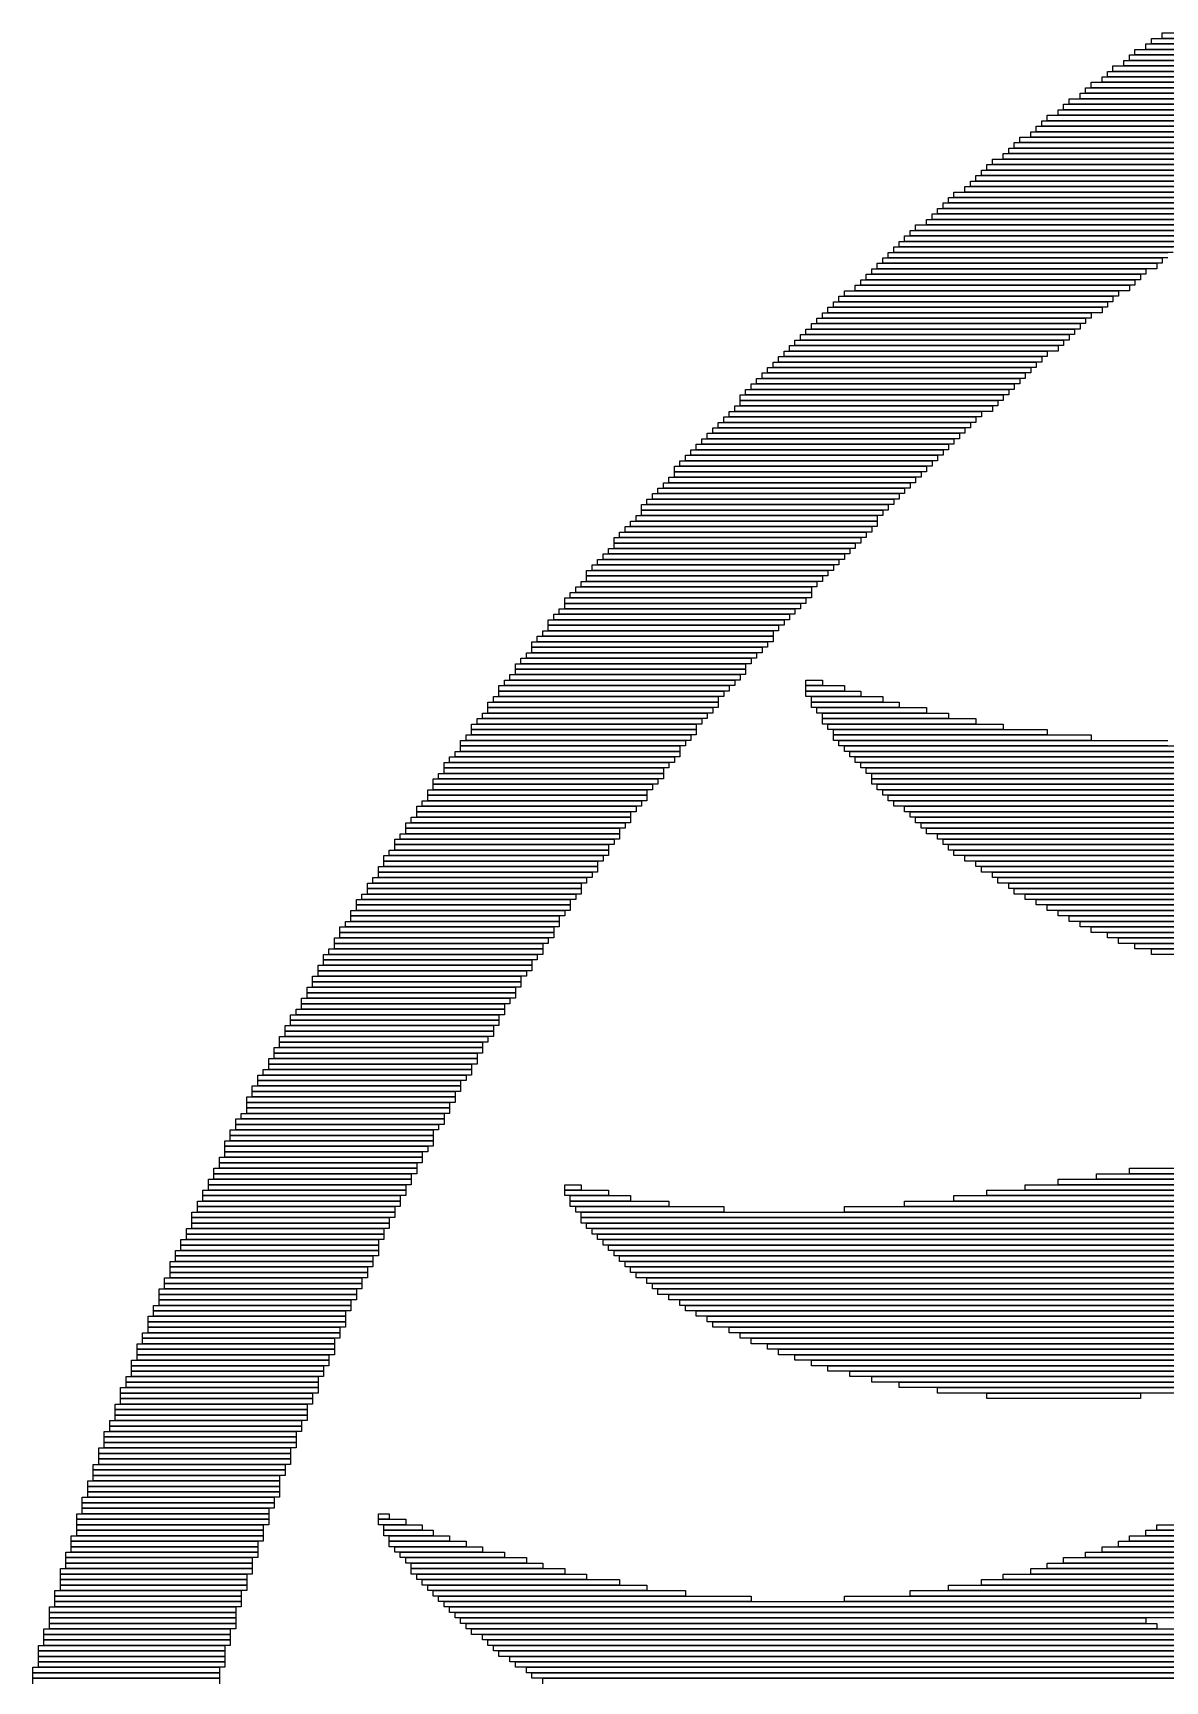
# Model space of a CAD drawing. Extents: x 24 to 1007, y 0 to 1020.
# Drawn here: x 39 to 245.5, y 632.5 to 933 of the extents above; entities that cross this region are included whole.
import ezdxf

# ---------------------------------------------------------------- set-up
doc = ezdxf.new("R2010")
doc.units = 0

msp = doc.modelspace()

# ---------------------------------------------------------------- linework, layer by layer
for p, q in [((243, 932), (304, 932)), ((243, 931), (243, 932)), ((245, 933), (306, 933)), ((245, 932), (245, 933)), ((306, 932), (245, 932)), ((239, 929), (299, 929)), ((239, 928), (239, 929)), ((240, 930), (300, 930)), ((240, 929), (240, 930)), ((300, 929), (240, 929)), ((242, 931), (302, 931)), ((242, 930), (242, 931)), ((302, 930), (242, 930)), ((304, 931), (243, 931)), ((235, 926), (294, 926)), ((235, 925), (235, 926)), ((236, 927), (295, 927)), ((236, 926), (236, 927)), ((295, 926), (236, 926)), ((238, 928), (297, 928)), ((238, 927), (238, 928)), ((297, 927), (238, 927)), ((299, 928), (239, 928)), ((231, 923), (289, 923)), ((231, 922), (231, 923)), ((232, 924), (290, 924)), ((232, 923), (232, 924)), ((290, 923), (232, 923)), ((234, 925), (292, 925)), ((234, 924), (234, 925)), ((292, 924), (234, 924)), ((294, 925), (235, 925)), ((227, 920), (284, 920)), ((227, 919), (227, 920)), ((228, 921), (286, 921)), ((228, 920), (228, 921)), ((286, 920), (228, 920)), ((230, 922), (287, 922)), ((230, 921), (230, 922)), ((287, 921), (230, 921)), ((289, 922), (231, 922)), ((223, 917), (279, 917)), ((223, 916), (223, 917)), ((224, 918), (281, 918)), ((224, 917), (224, 918)), ((281, 917), (224, 917)), ((226, 919), (282, 919)), ((226, 918), (226, 919)), ((282, 918), (226, 918)), ((284, 919), (227, 919)), ((219, 914), (275, 914)), ((219, 913), (219, 914)), ((221, 915), (276, 915)), ((221, 914), (221, 915)), ((276, 914), (221, 914)), ((222, 916), (278, 916)), ((222, 915), (222, 916)), ((278, 915), (222, 915)), ((279, 916), (223, 916)), ((216, 911), (270, 911)), ((216, 910), (216, 911)), ((217, 912), (272, 912)), ((217, 911), (217, 912)), ((272, 911), (217, 911)), ((218, 913), (273, 913)), ((218, 912), (218, 913)), ((273, 912), (218, 912)), ((275, 913), (219, 913)), ((212, 908), (266, 908)), ((212, 907), (212, 908)), ((213, 909), (268, 909)), ((213, 908), (213, 909)), ((268, 908), (213, 908)), ((214, 910), (269, 910)), ((214, 909), (214, 910)), ((269, 909), (214, 909)), ((270, 910), (216, 910)), ((209, 905), (262, 905)), ((209, 904), (209, 905)), ((210, 906), (263, 906)), ((210, 905), (210, 906)), ((263, 905), (210, 905)), ((211, 907), (265, 907)), ((211, 906), (211, 907)), ((265, 906), (211, 906)), ((266, 907), (212, 907)), ((205, 902), (258, 902)), ((205, 901), (205, 902)), ((206, 903), (259, 903)), ((206, 902), (206, 903)), ((259, 902), (206, 902)), ((207, 904), (260, 904)), ((207, 903), (207, 904)), ((260, 903), (207, 903)), ((262, 904), (209, 904)), ((202, 899), (254, 899)), ((202, 898), (202, 899)), ((203, 900), (255, 900)), ((203, 899), (203, 900)), ((255, 899), (203, 899)), ((204, 901), (256, 901)), ((204, 900), (204, 901)), ((256, 900), (204, 900)), ((258, 901), (205, 901)), ((198, 896), (250, 896)), ((198, 895), (198, 896)), ((199, 897), (251, 897)), ((199, 896), (199, 897)), ((251, 896), (199, 896)), ((200, 898), (253, 898)), ((200, 897), (200, 898)), ((253, 897), (200, 897)), ((254, 898), (202, 898)), ((195, 893), (246, 893)), ((195, 892), (195, 893)), ((196, 894), (247, 894)), ((196, 893), (196, 894)), ((247, 893), (196, 893)), ((197, 895), (249, 895)), ((197, 894), (197, 895)), ((249, 894), (197, 894)), ((250, 895), (198, 895)), ((192, 890), (242, 890)), ((192, 889), (192, 890)), ((193, 891), (244, 891)), ((193, 890), (193, 891)), ((244, 890), (193, 890)), ((194, 892), (245, 892)), ((194, 891), (194, 892)), ((245, 891), (194, 891)), ((246, 892), (195, 892)), ((242, 890), (242, 889)), ((244, 891), (244, 890)), ((245, 892), (245, 891)), ((189, 887), (239, 887)), ((189, 886), (189, 887)), ((190, 888), (240, 888)), ((190, 887), (190, 888)), ((240, 887), (190, 887)), ((191, 889), (241, 889)), ((191, 888), (191, 889)), ((241, 888), (191, 888)), ((242, 889), (192, 889)), ((239, 887), (239, 886)), ((240, 888), (240, 887)), ((241, 889), (241, 888)), ((185, 884), (235, 884)), ((185, 883), (185, 884)), ((186, 885), (236, 885)), ((186, 884), (186, 885)), ((236, 884), (186, 884)), ((187, 886), (237, 886)), ((187, 885), (187, 886)), ((237, 885), (187, 885)), ((239, 886), (189, 886)), ((235, 884), (235, 883)), ((236, 885), (236, 884)), ((237, 886), (237, 885)), ((182, 881), (231, 881)), ((182, 880), (182, 881)), ((183, 882), (232, 882)), ((183, 881), (183, 882)), ((232, 881), (183, 881)), ((184, 883), (234, 883)), ((184, 882), (184, 883)), ((234, 882), (184, 882)), ((235, 883), (185, 883)), ((231, 881), (231, 880)), ((232, 882), (232, 881)), ((234, 883), (234, 882)), ((179, 878), (228, 878)), ((179, 877), (179, 878)), ((180, 879), (229, 879)), ((180, 878), (180, 879)), ((229, 878), (180, 878)), ((181, 880), (230, 880)), ((181, 879), (181, 880)), ((230, 879), (181, 879)), ((231, 880), (182, 880)), ((228, 878), (228, 877)), ((229, 879), (229, 878)), ((230, 880), (230, 879)), ((176, 875), (224, 875)), ((176, 874), (176, 875)), ((177, 876), (226, 876)), ((177, 875), (177, 876)), ((226, 875), (177, 875)), ((178, 877), (227, 877)), ((178, 876), (178, 877)), ((227, 876), (178, 876)), ((228, 877), (179, 877)), ((224, 875), (224, 874)), ((226, 876), (226, 875)), ((227, 877), (227, 876)), ((173, 872), (221, 872)), ((173, 871), (173, 872)), ((174, 873), (222, 873)), ((174, 872), (174, 873)), ((222, 872), (174, 872)), ((175, 874), (223, 874)), ((175, 873), (175, 874)), ((223, 873), (175, 873)), ((224, 874), (176, 874)), ((221, 872), (221, 871)), ((222, 873), (222, 872)), ((223, 874), (223, 873)), ((170, 869), (218, 869)), ((170, 868), (170, 869)), ((171, 870), (219, 870)), ((171, 869), (171, 870)), ((219, 869), (171, 869)), ((172, 871), (220, 871)), ((172, 870), (172, 871)), ((220, 870), (172, 870)), ((221, 871), (173, 871)), ((218, 869), (218, 868)), ((219, 870), (219, 869)), ((220, 871), (220, 870)), ((168, 867), (216, 867)), ((168, 866), (168, 867)), ((216, 866), (168, 866)), ((168, 866), (215, 866)), ((168, 865), (168, 866)), ((169, 868), (217, 868)), ((169, 867), (169, 868)), ((217, 867), (169, 867)), ((218, 868), (170, 868)), ((215, 866), (215, 865)), ((216, 867), (216, 866)), ((217, 868), (217, 867)), ((165, 863), (211, 863)), ((165, 862), (165, 863)), ((166, 864), (212, 864)), ((166, 863), (166, 864)), ((212, 863), (166, 863)), ((167, 865), (214, 865)), ((167, 864), (167, 865)), ((214, 864), (167, 864)), ((215, 865), (168, 865)), ((211, 863), (211, 862)), ((212, 864), (212, 863)), ((214, 865), (214, 864)), ((162, 860), (208, 860)), ((162, 859), (162, 860)), ((163, 861), (209, 861)), ((163, 860), (163, 861)), ((209, 860), (163, 860)), ((164, 862), (210, 862)), ((164, 861), (164, 862)), ((210, 861), (164, 861)), ((211, 862), (165, 862)), ((208, 860), (208, 859)), ((209, 861), (209, 860)), ((210, 862), (210, 861)), ((159, 857), (205, 857)), ((159, 856), (159, 857)), ((160, 858), (206, 858)), ((160, 857), (160, 858)), ((206, 857), (160, 857)), ((161, 859), (207, 859)), ((161, 858), (161, 859)), ((207, 858), (161, 858)), ((208, 859), (162, 859)), ((205, 857), (205, 856)), ((206, 858), (206, 857)), ((207, 859), (207, 858)), ((156, 854), (202, 854)), ((156, 853), (156, 854)), ((157, 855), (203, 855)), ((157, 854), (157, 855)), ((203, 854), (157, 854)), ((158, 856), (204, 856)), ((158, 855), (158, 856)), ((204, 855), (158, 855)), ((205, 856), (159, 856)), ((202, 854), (202, 853)), ((203, 855), (203, 854)), ((204, 856), (204, 855)), ((154, 851), (199, 851)), ((154, 850), (154, 851)), ((155, 852), (200, 852)), ((155, 851), (155, 852)), ((200, 851), (155, 851)), ((202, 853), (156, 853)), ((156, 853), (201, 853)), ((156, 852), (156, 853)), ((201, 852), (156, 852)), ((199, 851), (199, 850)), ((200, 852), (200, 851)), ((201, 853), (201, 852)), ((151, 848), (196, 848)), ((151, 847), (151, 848)), ((152, 849), (197, 849)), ((152, 848), (152, 849)), ((197, 848), (152, 848)), ((153, 850), (198, 850)), ((153, 849), (153, 850)), ((198, 849), (153, 849)), ((199, 850), (154, 850)), ((196, 848), (196, 847)), ((197, 849), (197, 848)), ((198, 850), (198, 849)), ((149, 845), (193, 845)), ((149, 844), (149, 845)), ((150, 847), (195, 847)), ((150, 846), (150, 847)), ((195, 846), (150, 846)), ((150, 846), (194, 846)), ((150, 845), (150, 846)), ((194, 845), (150, 845)), ((196, 847), (151, 847)), ((193, 845), (193, 844)), ((194, 846), (194, 845)), ((195, 847), (195, 846)), ((146, 842), (191, 842)), ((146, 841), (146, 842)), ((147, 843), (192, 843)), ((147, 842), (147, 843)), ((192, 842), (147, 842)), ((148, 844), (193, 844)), ((148, 843), (148, 844)), ((193, 843), (148, 843)), ((193, 844), (149, 844)), ((191, 842), (191, 841)), ((192, 843), (192, 842)), ((193, 844), (193, 843)), ((144, 839), (188, 839)), ((144, 838), (144, 839)), ((145, 841), (190, 841)), ((145, 840), (145, 841)), ((190, 840), (145, 840)), ((145, 840), (189, 840)), ((145, 839), (145, 840)), ((189, 839), (145, 839)), ((191, 841), (146, 841)), ((188, 839), (188, 838)), ((189, 840), (189, 839)), ((190, 841), (190, 840)), ((141, 836), (185, 836)), ((141, 835), (141, 836)), ((142, 837), (186, 837)), ((142, 836), (142, 837)), ((186, 836), (142, 836)), ((143, 838), (187, 838)), ((143, 837), (143, 838)), ((187, 837), (143, 837)), ((188, 838), (144, 838)), ((185, 836), (185, 835)), ((186, 837), (186, 836)), ((187, 838), (187, 837)), ((139, 833), (182, 833)), ((139, 832), (139, 833)), ((140, 835), (184, 835)), ((140, 834), (140, 835)), ((184, 834), (140, 834)), ((140, 834), (183, 834)), ((140, 833), (140, 834)), ((183, 833), (140, 833)), ((185, 835), (141, 835)), ((182, 833), (182, 832)), ((183, 834), (183, 833)), ((184, 835), (184, 834)), ((136, 830), (180, 830)), ((136, 829), (136, 830)), ((137, 831), (181, 831)), ((137, 830), (137, 831)), ((181, 830), (137, 830)), ((138, 832), (181, 832)), ((138, 831), (138, 832)), ((181, 831), (138, 831)), ((182, 832), (139, 832)), ((180, 830), (180, 829)), ((181, 832), (181, 831)), ((181, 831), (181, 830)), ((134, 827), (177, 827)), ((134, 826), (134, 827)), ((135, 828), (178, 828)), ((135, 827), (135, 828)), ((178, 827), (135, 827)), ((180, 829), (136, 829)), ((136, 829), (179, 829)), ((136, 828), (136, 829)), ((179, 828), (136, 828)), ((177, 827), (177, 826)), ((178, 828), (178, 827)), ((179, 829), (179, 828)), ((132, 824), (174, 824)), ((132, 823), (132, 824)), ((133, 826), (176, 826)), ((133, 825), (133, 826)), ((176, 825), (133, 825)), ((133, 825), (175, 825)), ((133, 824), (133, 825)), ((175, 824), (133, 824)), ((177, 826), (134, 826)), ((174, 824), (174, 823)), ((175, 825), (175, 824)), ((176, 826), (176, 825)), ((130, 822), (173, 822)), ((130, 821), (130, 822)), ((173, 821), (130, 821)), ((130, 821), (172, 821)), ((130, 820), (130, 821)), ((131, 823), (174, 823)), ((131, 822), (131, 823)), ((174, 822), (131, 822)), ((174, 823), (132, 823)), ((172, 821), (172, 820)), ((173, 822), (173, 821)), ((174, 823), (174, 822)), ((127, 818), (169, 818)), ((127, 817), (127, 818)), ((128, 819), (170, 819)), ((128, 818), (128, 819)), ((170, 818), (128, 818)), ((129, 820), (171, 820)), ((129, 819), (129, 820)), ((171, 819), (129, 819)), ((172, 820), (130, 820)), ((169, 818), (169, 817)), ((170, 819), (170, 818)), ((171, 820), (171, 819)), ((125, 815), (167, 815)), ((125, 814), (125, 815)), ((126, 816), (168, 816)), ((126, 815), (126, 816)), ((168, 815), (126, 815)), ((169, 817), (127, 817)), ((127, 817), (169, 817)), ((127, 816), (127, 817)), ((169, 816), (127, 816)), ((167, 815), (167, 814)), ((168, 816), (168, 815)), ((169, 817), (169, 816)), ((180, 815), (183, 815)), ((180, 814), (180, 815)), ((183, 815), (183, 814)), ((123, 812), (164, 812)), ((123, 811), (123, 812)), ((124, 814), (166, 814)), ((124, 813), (124, 814)), ((166, 813), (124, 813)), ((124, 813), (165, 813)), ((124, 812), (124, 813)), ((165, 812), (124, 812)), ((167, 814), (125, 814)), ((164, 812), (164, 811)), ((165, 813), (165, 812)), ((166, 814), (166, 813)), ((183, 814), (180, 814)), ((180, 814), (187, 814)), ((180, 813), (180, 814)), ((187, 813), (180, 813)), ((180, 813), (190, 813)), ((180, 812), (180, 813)), ((190, 812), (180, 812)), ((181, 812), (194, 812)), ((181, 811), (181, 812)), ((187, 814), (187, 813)), ((190, 813), (190, 812)), ((194, 812), (194, 811)), ((121, 809), (162, 809)), ((121, 808), (121, 809)), ((122, 811), (164, 811)), ((122, 810), (122, 811)), ((164, 810), (122, 810)), ((122, 810), (163, 810)), ((122, 809), (122, 810)), ((163, 809), (122, 809)), ((164, 811), (123, 811)), ((162, 809), (162, 808)), ((163, 810), (163, 809)), ((164, 811), (164, 810)), ((194, 811), (181, 811)), ((181, 811), (197, 811)), ((181, 810), (181, 811)), ((197, 810), (181, 810)), ((182, 810), (202, 810)), ((182, 809), (182, 810)), ((202, 809), (182, 809)), ((183, 809), (206, 809)), ((183, 808), (183, 809)), ((197, 811), (197, 810)), ((202, 810), (202, 809)), ((206, 809), (206, 808)), ((119, 807), (160, 807)), ((119, 806), (119, 807)), ((160, 806), (119, 806)), ((119, 806), (160, 806)), ((119, 805), (119, 806)), ((120, 808), (161, 808)), ((120, 807), (120, 808)), ((161, 807), (120, 807)), ((162, 808), (121, 808)), ((160, 807), (160, 806)), ((160, 806), (160, 805)), ((161, 808), (161, 807)), ((206, 808), (183, 808)), ((183, 808), (211, 808)), ((183, 807), (183, 808)), ((211, 807), (183, 807)), ((184, 807), (216, 807)), ((184, 806), (184, 807)), ((216, 806), (184, 806)), ((185, 806), (224, 806)), ((185, 805), (185, 806)), ((211, 808), (211, 807)), ((216, 807), (216, 806)), ((224, 806), (224, 805)), ((117, 804), (158, 804)), ((117, 803), (117, 804)), ((158, 803), (117, 803)), ((117, 803), (157, 803)), ((117, 802), (117, 803)), ((118, 805), (159, 805)), ((118, 804), (118, 805)), ((159, 804), (118, 804)), ((160, 805), (119, 805)), ((157, 803), (157, 802)), ((158, 804), (158, 803)), ((159, 805), (159, 804)), ((224, 805), (185, 805)), ((185, 805), (232, 805)), ((185, 804), (185, 805)), ((232, 804), (185, 804)), ((186, 804), (246, 804)), ((186, 803), (186, 804)), ((246, 803), (186, 803)), ((187, 803), (302, 803)), ((187, 802), (187, 803)), ((232, 805), (232, 804)), ((114, 800), (155, 800)), ((114, 799), (114, 800)), ((115, 801), (156, 801)), ((115, 800), (115, 801)), ((156, 800), (115, 800)), ((116, 802), (157, 802)), ((116, 801), (116, 802)), ((157, 801), (116, 801)), ((157, 802), (117, 802)), ((155, 800), (155, 799)), ((156, 801), (156, 800)), ((157, 802), (157, 801)), ((302, 802), (187, 802)), ((188, 802), (311, 802)), ((188, 801), (188, 802)), ((311, 801), (188, 801)), ((189, 801), (318, 801)), ((189, 800), (189, 801)), ((318, 800), (189, 800)), ((190, 800), (324, 800)), ((190, 799), (190, 800)), ((112, 797), (153, 797)), ((112, 796), (112, 797)), ((113, 798), (154, 798)), ((113, 797), (113, 798)), ((154, 797), (113, 797)), ((155, 799), (114, 799)), ((114, 799), (154, 799)), ((114, 798), (114, 799)), ((154, 798), (114, 798)), ((153, 797), (153, 796)), ((154, 799), (154, 798)), ((154, 798), (154, 797)), ((324, 799), (190, 799)), ((191, 799), (329, 799)), ((191, 798), (191, 799)), ((329, 798), (191, 798)), ((192, 798), (333, 798)), ((192, 797), (192, 798)), ((333, 797), (192, 797)), ((192, 797), (337, 797)), ((192, 796), (192, 797)), ((111, 795), (151, 795)), ((111, 794), (111, 795)), ((151, 794), (111, 794)), ((111, 794), (151, 794)), ((111, 793), (111, 794)), ((153, 796), (112, 796)), ((112, 796), (152, 796)), ((112, 795), (112, 796)), ((152, 795), (112, 795)), ((151, 795), (151, 794)), ((151, 794), (151, 793)), ((152, 796), (152, 795)), ((337, 796), (192, 796)), ((193, 796), (341, 796)), ((193, 795), (193, 796)), ((341, 795), (193, 795)), ((194, 795), (344, 795)), ((194, 794), (194, 795)), ((344, 794), (194, 794)), ((195, 794), (348, 794)), ((195, 793), (195, 794)), ((109, 792), (149, 792)), ((109, 791), (109, 792)), ((149, 791), (109, 791)), ((109, 791), (148, 791)), ((109, 790), (109, 791)), ((110, 793), (150, 793)), ((110, 792), (110, 793)), ((150, 792), (110, 792)), ((151, 793), (111, 793)), ((148, 791), (148, 790)), ((149, 792), (149, 791)), ((150, 793), (150, 792)), ((348, 793), (195, 793)), ((196, 793), (351, 793)), ((196, 792), (196, 793)), ((351, 792), (196, 792)), ((198, 792), (354, 792)), ((198, 791), (198, 792)), ((354, 791), (198, 791)), ((199, 791), (357, 791)), ((199, 790), (199, 791)), ((107, 789), (147, 789)), ((107, 788), (107, 789)), ((147, 788), (107, 788)), ((107, 788), (146, 788)), ((107, 787), (107, 788)), ((108, 790), (148, 790)), ((108, 789), (108, 790)), ((148, 789), (108, 789)), ((148, 790), (109, 790)), ((146, 788), (146, 787)), ((147, 789), (147, 788)), ((148, 790), (148, 789)), ((357, 790), (199, 790)), ((200, 790), (360, 790)), ((200, 789), (200, 790)), ((360, 789), (200, 789)), ((201, 789), (362, 789)), ((201, 788), (201, 789)), ((362, 788), (201, 788)), ((202, 788), (365, 788)), ((202, 787), (202, 788)), ((105, 786), (145, 786)), ((105, 785), (105, 786)), ((145, 785), (105, 785)), ((105, 785), (144, 785)), ((105, 784), (105, 785)), ((106, 787), (146, 787)), ((106, 786), (106, 787)), ((146, 786), (106, 786)), ((146, 787), (107, 787)), ((144, 785), (144, 784)), ((145, 786), (145, 785)), ((146, 787), (146, 786)), ((365, 787), (202, 787)), ((204, 787), (367, 787)), ((204, 786), (204, 787)), ((367, 786), (204, 786)), ((205, 786), (370, 786)), ((205, 785), (205, 786)), ((370, 785), (205, 785)), ((206, 785), (372, 785)), ((206, 784), (206, 785)), ((103, 783), (143, 783)), ((103, 782), (103, 783)), ((143, 782), (103, 782)), ((103, 782), (142, 782)), ((103, 781), (103, 782)), ((104, 784), (144, 784)), ((104, 783), (104, 784)), ((144, 783), (104, 783)), ((144, 784), (105, 784)), ((142, 782), (142, 781)), ((143, 783), (143, 782)), ((144, 784), (144, 783)), ((372, 784), (206, 784)), ((207, 784), (374, 784)), ((207, 783), (207, 784)), ((374, 783), (207, 783)), ((209, 783), (376, 783)), ((209, 782), (209, 783)), ((376, 782), (209, 782)), ((211, 782), (379, 782)), ((211, 781), (211, 782)), ((101, 779), (140, 779)), ((101, 778), (101, 779)), ((102, 781), (142, 781)), ((102, 780), (102, 781)), ((142, 780), (102, 780)), ((102, 780), (141, 780)), ((102, 779), (102, 780)), ((141, 779), (102, 779)), ((142, 781), (103, 781)), ((140, 779), (140, 778)), ((141, 780), (141, 779)), ((142, 781), (142, 780)), ((379, 781), (211, 781)), ((212, 781), (381, 781)), ((212, 780), (212, 781)), ((381, 780), (212, 780)), ((214, 780), (383, 780)), ((214, 779), (214, 780)), ((383, 779), (214, 779)), ((215, 779), (385, 779)), ((215, 778), (215, 779)), ((99, 776), (138, 776)), ((99, 775), (99, 776)), ((100, 778), (139, 778)), ((100, 777), (100, 778)), ((139, 777), (100, 777)), ((100, 777), (139, 777)), ((100, 776), (100, 777)), ((139, 776), (100, 776)), ((140, 778), (101, 778)), ((138, 776), (138, 775)), ((139, 778), (139, 777)), ((139, 777), (139, 776)), ((385, 778), (215, 778)), ((217, 778), (387, 778)), ((217, 777), (217, 778)), ((387, 777), (217, 777)), ((218, 777), (389, 777)), ((218, 776), (218, 777)), ((389, 776), (218, 776)), ((220, 776), (391, 776)), ((220, 775), (220, 776)), ((97, 773), (136, 773)), ((97, 772), (97, 773)), ((98, 775), (137, 775)), ((98, 774), (98, 775)), ((137, 774), (98, 774)), ((98, 774), (137, 774)), ((98, 773), (98, 774)), ((137, 773), (98, 773)), ((138, 775), (99, 775)), ((136, 773), (136, 772)), ((137, 775), (137, 774)), ((137, 774), (137, 773)), ((391, 775), (220, 775)), ((222, 775), (393, 775)), ((222, 774), (222, 775)), ((393, 774), (222, 774)), ((224, 774), (395, 774)), ((224, 773), (224, 774)), ((395, 773), (224, 773)), ((226, 773), (396, 773)), ((226, 772), (226, 773)), ((95, 770), (134, 770)), ((95, 769), (95, 770)), ((96, 771), (135, 771)), ((96, 770), (96, 771)), ((135, 770), (96, 770)), ((136, 772), (97, 772)), ((97, 772), (135, 772)), ((97, 771), (97, 772)), ((135, 771), (97, 771)), ((134, 770), (134, 769)), ((135, 772), (135, 771)), ((135, 771), (135, 770)), ((396, 772), (226, 772)), ((228, 772), (398, 772)), ((228, 771), (228, 772)), ((398, 771), (228, 771)), ((230, 771), (400, 771)), ((230, 770), (230, 771)), ((400, 770), (230, 770)), ((232, 770), (402, 770)), ((232, 769), (232, 770)), ((94, 768), (133, 768)), ((94, 767), (94, 768)), ((133, 767), (94, 767)), ((94, 767), (132, 767)), ((94, 766), (94, 767)), ((134, 769), (95, 769)), ((95, 769), (134, 769)), ((95, 768), (95, 769)), ((134, 768), (95, 768)), ((132, 767), (132, 766)), ((133, 768), (133, 767)), ((134, 769), (134, 768)), ((402, 769), (232, 769)), ((235, 769), (404, 769)), ((235, 768), (235, 769)), ((404, 768), (235, 768)), ((237, 768), (406, 768)), ((237, 767), (237, 768)), ((406, 767), (237, 767)), ((240, 767), (407, 767)), ((240, 766), (240, 767)), ((92, 765), (131, 765)), ((92, 764), (92, 765)), ((131, 764), (92, 764)), ((92, 764), (130, 764)), ((92, 763), (92, 764)), ((93, 766), (132, 766)), ((93, 765), (93, 766)), ((132, 765), (93, 765)), ((132, 766), (94, 766)), ((130, 764), (130, 763)), ((131, 765), (131, 764)), ((132, 766), (132, 765)), ((407, 766), (240, 766)), ((243, 766), (409, 766)), ((243, 765), (243, 766)), ((409, 765), (243, 765)), ((90, 761), (128, 761)), ((90, 760), (90, 761)), ((91, 763), (130, 763)), ((91, 762), (91, 763)), ((130, 762), (91, 762)), ((91, 762), (129, 762)), ((91, 761), (91, 762)), ((129, 761), (91, 761)), ((130, 763), (92, 763)), ((128, 761), (128, 760)), ((129, 762), (129, 761)), ((130, 763), (130, 762)), ((89, 759), (127, 759)), ((89, 758), (89, 759)), ((127, 758), (89, 758)), ((89, 758), (127, 758)), ((89, 757), (89, 758)), ((128, 760), (90, 760)), ((90, 760), (128, 760)), ((90, 759), (90, 760)), ((128, 759), (90, 759)), ((127, 759), (127, 758)), ((127, 758), (127, 757)), ((128, 760), (128, 759)), ((87, 755), (125, 755)), ((87, 754), (87, 755)), ((88, 757), (126, 757)), ((88, 756), (88, 757)), ((126, 756), (88, 756)), ((88, 756), (125, 756)), ((88, 755), (88, 756)), ((125, 755), (88, 755)), ((127, 757), (89, 757)), ((125, 756), (125, 755)), ((125, 755), (125, 754)), ((126, 757), (126, 756)), ((85, 752), (123, 752)), ((85, 751), (85, 752)), ((86, 754), (124, 754)), ((86, 753), (86, 754)), ((124, 753), (86, 753)), ((86, 753), (124, 753)), ((86, 752), (86, 753)), ((124, 752), (86, 752)), ((125, 754), (87, 754)), ((123, 752), (123, 751)), ((124, 754), (124, 753)), ((124, 753), (124, 752)), ((84, 750), (122, 750)), ((84, 749), (84, 750)), ((122, 749), (84, 749)), ((84, 749), (121, 749)), ((84, 748), (84, 749)), ((123, 751), (85, 751)), ((85, 751), (123, 751)), ((85, 750), (85, 751)), ((123, 750), (85, 750)), ((121, 749), (121, 748)), ((122, 750), (122, 749)), ((123, 751), (123, 750)), ((82, 746), (120, 746)), ((82, 745), (82, 746)), ((83, 748), (121, 748)), ((83, 747), (83, 748)), ((121, 747), (83, 747)), ((83, 747), (120, 747)), ((83, 746), (83, 747)), ((120, 746), (83, 746)), ((121, 748), (84, 748)), ((120, 747), (120, 746)), ((120, 746), (120, 745)), ((121, 748), (121, 747)), ((80, 743), (118, 743)), ((80, 742), (80, 743)), ((81, 744), (119, 744)), ((81, 743), (81, 744)), ((119, 743), (81, 743)), ((120, 745), (82, 745)), ((82, 745), (119, 745)), ((82, 744), (82, 745)), ((119, 744), (82, 744)), ((118, 743), (118, 742)), ((119, 745), (119, 744)), ((119, 744), (119, 743)), ((79, 741), (117, 741)), ((79, 740), (79, 741)), ((117, 740), (79, 740)), ((79, 740), (116, 740)), ((79, 739), (79, 740)), ((118, 742), (80, 742)), ((80, 742), (117, 742)), ((80, 741), (80, 742)), ((117, 741), (80, 741)), ((116, 740), (116, 739)), ((117, 742), (117, 741)), ((117, 741), (117, 740)), ((78, 739), (116, 739)), ((78, 738), (78, 739)), ((116, 738), (78, 738)), ((78, 738), (115, 738)), ((78, 737), (78, 738)), ((115, 737), (78, 737)), ((78, 737), (115, 737)), ((78, 736), (78, 737)), ((116, 739), (79, 739)), ((115, 738), (115, 737)), ((115, 737), (115, 736)), ((116, 739), (116, 738)), ((76, 735), (114, 735)), ((76, 734), (76, 735)), ((114, 734), (76, 734)), ((76, 734), (113, 734)), ((76, 733), (76, 734)), ((77, 736), (114, 736)), ((77, 735), (77, 736)), ((114, 735), (77, 735)), ((115, 736), (78, 736)), ((113, 734), (113, 733)), ((114, 736), (114, 735)), ((114, 735), (114, 734)), ((74, 731), (112, 731)), ((74, 730), (74, 731)), ((75, 733), (112, 733)), ((75, 732), (75, 733)), ((112, 732), (75, 732)), ((75, 732), (112, 732)), ((75, 731), (75, 732)), ((112, 731), (75, 731)), ((113, 733), (76, 733)), ((112, 733), (112, 732)), ((112, 732), (112, 731)), ((112, 731), (112, 730)), ((73, 728), (110, 728)), ((73, 727), (73, 728)), ((112, 730), (74, 730)), ((74, 730), (111, 730)), ((74, 729), (74, 730)), ((111, 729), (74, 729)), ((74, 729), (110, 729)), ((74, 728), (74, 729)), ((110, 728), (74, 728)), ((110, 729), (110, 728)), ((110, 728), (110, 727)), ((111, 730), (111, 729)), ((72, 726), (109, 726)), ((72, 725), (72, 726)), ((109, 725), (72, 725)), ((72, 725), (108, 725)), ((72, 724), (72, 725)), ((110, 727), (73, 727)), ((73, 727), (109, 727)), ((73, 726), (73, 727)), ((109, 726), (73, 726)), ((108, 725), (108, 724)), ((109, 727), (109, 726)), ((109, 726), (109, 725)), ((233, 725), (333, 725)), ((233, 724), (233, 725)), ((239, 726), (328, 726)), ((239, 725), (239, 726)), ((328, 725), (239, 725)), ((70, 722), (107, 722)), ((70, 721), (70, 722)), ((71, 724), (108, 724)), ((71, 723), (71, 724)), ((108, 723), (71, 723)), ((71, 723), (107, 723)), ((71, 722), (71, 723)), ((107, 722), (71, 722)), ((108, 724), (72, 724)), ((107, 723), (107, 722)), ((107, 722), (107, 721)), ((108, 724), (108, 723)), ((136, 723), (139, 723)), ((136, 722), (136, 723)), ((139, 722), (136, 722)), ((136, 722), (144, 722)), ((136, 721), (136, 722)), ((139, 723), (139, 722)), ((144, 722), (144, 721)), ((213, 722), (348, 722)), ((213, 721), (213, 722)), ((220, 723), (344, 723)), ((220, 722), (220, 723)), ((344, 722), (220, 722)), ((226, 724), (339, 724)), ((226, 723), (226, 724)), ((339, 723), (226, 723)), ((333, 724), (233, 724)), ((69, 720), (106, 720)), ((69, 719), (69, 720)), ((106, 719), (69, 719)), ((69, 719), (105, 719)), ((69, 718), (69, 719)), ((107, 721), (70, 721)), ((70, 721), (106, 721)), ((70, 720), (70, 721)), ((106, 720), (70, 720)), ((105, 719), (105, 718)), ((106, 721), (106, 720)), ((106, 720), (106, 719)), ((144, 721), (136, 721)), ((137, 721), (148, 721)), ((137, 720), (137, 721)), ((148, 720), (137, 720)), ((137, 720), (155, 720)), ((137, 719), (137, 720)), ((155, 719), (137, 719)), ((138, 719), (165, 719)), ((138, 718), (138, 719)), ((148, 721), (148, 720)), ((155, 720), (155, 719)), ((165, 719), (165, 718)), ((187, 719), (360, 719)), ((187, 718), (187, 719)), ((198, 720), (356, 720)), ((198, 719), (198, 720)), ((356, 719), (198, 719)), ((207, 721), (352, 721)), ((207, 720), (207, 721)), ((352, 720), (207, 720)), ((348, 721), (213, 721)), ((68, 718), (105, 718)), ((68, 717), (68, 718)), ((105, 717), (68, 717)), ((68, 717), (104, 717)), ((68, 716), (68, 717)), ((104, 716), (68, 716)), ((68, 716), (104, 716)), ((68, 715), (68, 716)), ((105, 718), (69, 718)), ((104, 717), (104, 716)), ((104, 716), (104, 715)), ((105, 718), (105, 717)), ((165, 718), (138, 718)), ((139, 718), (363, 718)), ((139, 717), (139, 718)), ((363, 717), (139, 717)), ((139, 717), (366, 717)), ((139, 716), (139, 717)), ((366, 716), (139, 716)), ((140, 716), (370, 716)), ((140, 715), (140, 716)), ((360, 718), (187, 718)), ((66, 713), (102, 713)), ((66, 712), (66, 713)), ((67, 715), (103, 715)), ((67, 714), (67, 715)), ((103, 714), (67, 714)), ((67, 714), (103, 714)), ((67, 713), (67, 714)), ((103, 713), (67, 713)), ((104, 715), (68, 715)), ((102, 713), (102, 712)), ((103, 715), (103, 714)), ((103, 714), (103, 713)), ((370, 715), (140, 715)), ((141, 715), (373, 715)), ((141, 714), (141, 715)), ((373, 714), (141, 714)), ((142, 714), (376, 714)), ((142, 713), (142, 714)), ((376, 713), (142, 713)), ((143, 713), (379, 713)), ((143, 712), (143, 713)), ((65, 711), (102, 711)), ((65, 710), (65, 711)), ((102, 710), (65, 710)), ((65, 710), (101, 710)), ((65, 709), (65, 710)), ((102, 712), (66, 712)), ((66, 712), (102, 712)), ((66, 711), (66, 712)), ((102, 711), (66, 711)), ((101, 710), (101, 709)), ((102, 712), (102, 711)), ((102, 711), (102, 710)), ((379, 712), (143, 712)), ((144, 712), (382, 712)), ((144, 711), (144, 712)), ((382, 711), (144, 711)), ((145, 711), (385, 711)), ((145, 710), (145, 711)), ((385, 710), (145, 710)), ((146, 710), (387, 710)), ((146, 709), (146, 710)), ((64, 709), (101, 709)), ((64, 708), (64, 709)), ((101, 708), (64, 708)), ((64, 708), (100, 708)), ((64, 707), (64, 708)), ((100, 707), (64, 707)), ((64, 707), (100, 707)), ((64, 706), (64, 707)), ((101, 709), (65, 709)), ((100, 708), (100, 707)), ((100, 707), (100, 706)), ((101, 709), (101, 708)), ((387, 709), (146, 709)), ((147, 709), (390, 709)), ((147, 708), (147, 709)), ((390, 708), (147, 708)), ((148, 708), (393, 708)), ((148, 707), (148, 708)), ((393, 707), (148, 707)), ((149, 707), (396, 707)), ((149, 706), (149, 707)), ((62, 704), (98, 704)), ((62, 703), (62, 704)), ((63, 706), (99, 706)), ((63, 705), (63, 706)), ((99, 705), (63, 705)), ((63, 705), (99, 705)), ((63, 704), (63, 705)), ((99, 704), (63, 704)), ((100, 706), (64, 706)), ((98, 704), (98, 703)), ((99, 706), (99, 705)), ((99, 705), (99, 704)), ((396, 706), (149, 706)), ((151, 706), (398, 706)), ((151, 705), (151, 706)), ((398, 705), (151, 705)), ((152, 705), (400, 705)), ((152, 704), (152, 705)), ((400, 704), (152, 704)), ((153, 704), (342, 704)), ((153, 703), (153, 704)), ((61, 701), (97, 701)), ((61, 700), (61, 701)), ((98, 703), (62, 703)), ((62, 703), (98, 703)), ((62, 702), (62, 703)), ((98, 702), (62, 702)), ((62, 702), (97, 702)), ((62, 701), (62, 702)), ((97, 701), (62, 701)), ((97, 702), (97, 701)), ((97, 701), (97, 700)), ((98, 703), (98, 702)), ((342, 703), (153, 703)), ((155, 703), (336, 703)), ((155, 702), (155, 703)), ((336, 702), (155, 702)), ((157, 702), (330, 702)), ((157, 701), (157, 702)), ((330, 701), (157, 701)), ((158, 701), (326, 701)), ((158, 700), (158, 701)), ((60, 699), (96, 699)), ((60, 698), (60, 699)), ((96, 698), (60, 698)), ((60, 698), (96, 698)), ((60, 697), (60, 698)), ((97, 700), (61, 700)), ((61, 700), (96, 700)), ((61, 699), (61, 700)), ((96, 699), (61, 699)), ((96, 700), (96, 699)), ((96, 699), (96, 698)), ((96, 698), (96, 697)), ((326, 700), (158, 700)), ((160, 700), (321, 700)), ((160, 699), (160, 700)), ((321, 699), (160, 699)), ((162, 699), (317, 699)), ((162, 698), (162, 699)), ((317, 698), (162, 698)), ((163, 698), (313, 698)), ((163, 697), (163, 698)), ((59, 696), (95, 696)), ((59, 695), (59, 696)), ((95, 695), (59, 695)), ((59, 695), (94, 695)), ((59, 694), (59, 695)), ((96, 697), (60, 697)), ((60, 697), (95, 697)), ((60, 696), (60, 697)), ((95, 696), (60, 696)), ((94, 695), (94, 694)), ((95, 697), (95, 696)), ((95, 696), (95, 695)), ((313, 697), (163, 697)), ((166, 697), (309, 697)), ((166, 696), (166, 697)), ((309, 696), (166, 696)), ((168, 696), (305, 696)), ((168, 695), (168, 696)), ((305, 695), (168, 695)), ((170, 695), (300, 695)), ((170, 694), (170, 695)), ((58, 694), (94, 694)), ((58, 693), (58, 694)), ((94, 693), (58, 693)), ((58, 693), (94, 693)), ((58, 692), (58, 693)), ((94, 692), (58, 692)), ((58, 692), (93, 692)), ((58, 691), (58, 692)), ((94, 694), (59, 694)), ((93, 692), (93, 691)), ((94, 694), (94, 693)), ((94, 693), (94, 692)), ((300, 694), (170, 694)), ((173, 694), (296, 694)), ((173, 693), (173, 694)), ((296, 693), (173, 693)), ((175, 693), (292, 693)), ((175, 692), (175, 693)), ((292, 692), (175, 692)), ((178, 692), (288, 692)), ((178, 691), (178, 692)), ((57, 691), (93, 691)), ((57, 690), (57, 691)), ((93, 690), (57, 690)), ((57, 690), (92, 690)), ((57, 689), (57, 690)), ((92, 689), (57, 689)), ((57, 689), (92, 689)), ((57, 688), (57, 689)), ((93, 691), (58, 691)), ((92, 690), (92, 689)), ((92, 689), (92, 688)), ((93, 691), (93, 690)), ((288, 691), (178, 691)), ((181, 691), (283, 691)), ((181, 690), (181, 691)), ((283, 690), (181, 690)), ((184, 690), (278, 690)), ((184, 689), (184, 690)), ((278, 689), (184, 689)), ((188, 689), (272, 689)), ((188, 688), (188, 689)), ((55, 686), (91, 686)), ((55, 685), (55, 686)), ((56, 688), (91, 688)), ((56, 687), (56, 688)), ((91, 687), (56, 687)), ((56, 687), (91, 687)), ((56, 686), (56, 687)), ((91, 686), (56, 686)), ((92, 688), (57, 688)), ((91, 688), (91, 687)), ((91, 687), (91, 686)), ((91, 686), (91, 685)), ((272, 688), (188, 688)), ((192, 688), (267, 688)), ((192, 687), (192, 688)), ((267, 687), (192, 687)), ((197, 687), (260, 687)), ((197, 686), (197, 687)), ((260, 686), (197, 686)), ((204, 686), (252, 686)), ((204, 685), (204, 686)), ((54, 683), (89, 683)), ((54, 682), (54, 683)), ((91, 685), (55, 685)), ((55, 685), (90, 685)), ((55, 684), (55, 685)), ((90, 684), (55, 684)), ((55, 684), (90, 684)), ((55, 683), (55, 684)), ((90, 683), (55, 683)), ((89, 683), (89, 682)), ((90, 685), (90, 684)), ((90, 684), (90, 683)), ((252, 685), (204, 685)), ((213, 685), (241, 685)), ((213, 684), (213, 685)), ((241, 684), (213, 684)), ((241, 685), (241, 684)), ((53, 680), (88, 680)), ((53, 679), (53, 680)), ((89, 682), (54, 682)), ((54, 682), (89, 682)), ((54, 681), (54, 682)), ((89, 681), (54, 681)), ((54, 681), (89, 681)), ((54, 680), (54, 681)), ((89, 680), (54, 680)), ((88, 680), (88, 679)), ((89, 682), (89, 681)), ((89, 681), (89, 680)), ((52, 678), (87, 678)), ((52, 677), (52, 678)), ((87, 677), (52, 677)), ((52, 677), (87, 677)), ((52, 676), (52, 677)), ((88, 679), (53, 679)), ((53, 679), (88, 679)), ((53, 678), (53, 679)), ((88, 678), (53, 678)), ((87, 678), (87, 677)), ((87, 677), (87, 676)), ((88, 679), (88, 678)), ((51, 675), (86, 675)), ((51, 674), (51, 675)), ((86, 674), (51, 674)), ((51, 674), (86, 674)), ((51, 673), (51, 674)), ((87, 676), (52, 676)), ((52, 676), (87, 676)), ((52, 675), (52, 676)), ((87, 675), (52, 675)), ((86, 675), (86, 674)), ((86, 674), (86, 673)), ((87, 676), (87, 675)), ((50, 672), (85, 672)), ((50, 671), (50, 672)), ((85, 671), (50, 671)), ((50, 671), (85, 671)), ((50, 670), (50, 671)), ((86, 673), (51, 673)), ((51, 673), (86, 673)), ((51, 672), (51, 673)), ((86, 672), (51, 672)), ((85, 672), (85, 671)), ((85, 671), (85, 670)), ((86, 673), (86, 672)), ((49, 669), (84, 669)), ((49, 668), (49, 669)), ((84, 668), (49, 668)), ((49, 668), (84, 668)), ((49, 667), (49, 668)), ((85, 670), (50, 670)), ((50, 670), (84, 670)), ((50, 669), (50, 670)), ((84, 669), (50, 669)), ((84, 670), (84, 669)), ((84, 669), (84, 668)), ((84, 668), (84, 667)), ((48, 666), (83, 666)), ((48, 665), (48, 666)), ((83, 665), (48, 665)), ((48, 665), (83, 665)), ((48, 664), (48, 665)), ((84, 667), (49, 667)), ((49, 667), (84, 667)), ((49, 666), (49, 667)), ((84, 666), (49, 666)), ((83, 666), (83, 665)), ((83, 665), (83, 664)), ((84, 667), (84, 666)), ((47, 663), (82, 663)), ((47, 662), (47, 663)), ((82, 662), (47, 662)), ((47, 662), (82, 662)), ((47, 661), (47, 662)), ((83, 664), (48, 664)), ((48, 664), (82, 664)), ((48, 663), (48, 664)), ((82, 663), (48, 663)), ((82, 664), (82, 663)), ((82, 663), (82, 662)), ((82, 662), (82, 661)), ((102, 663), (104, 663)), ((102, 662), (102, 663)), ((104, 662), (102, 662)), ((102, 662), (107, 662)), ((102, 661), (102, 662)), ((104, 663), (104, 662)), ((107, 662), (107, 661)), ((46, 659), (81, 659)), ((46, 658), (46, 659)), ((82, 661), (47, 661)), ((47, 661), (81, 661)), ((47, 660), (47, 661)), ((81, 660), (47, 660)), ((47, 660), (81, 660)), ((47, 659), (47, 660)), ((81, 659), (47, 659)), ((81, 661), (81, 660)), ((81, 660), (81, 659)), ((81, 659), (81, 658)), ((107, 661), (102, 661)), ((103, 661), (110, 661)), ((103, 660), (103, 661)), ((110, 660), (103, 660)), ((103, 660), (112, 660)), ((103, 659), (103, 660)), ((112, 659), (103, 659)), ((104, 659), (115, 659)), ((104, 658), (104, 659)), ((110, 661), (110, 660)), ((112, 660), (112, 659)), ((115, 659), (115, 658)), ((239, 659), (540, 659)), ((239, 658), (239, 659)), ((242, 660), (539, 660)), ((242, 659), (242, 660)), ((539, 659), (242, 659)), ((244, 661), (539, 661)), ((244, 660), (244, 661)), ((539, 660), (244, 660)), ((45, 656), (80, 656)), ((45, 655), (45, 656)), ((81, 658), (46, 658)), ((46, 658), (80, 658)), ((46, 657), (46, 658)), ((80, 657), (46, 657)), ((46, 657), (80, 657)), ((46, 656), (46, 657)), ((80, 656), (46, 656)), ((80, 658), (80, 657)), ((80, 657), (80, 656)), ((80, 656), (80, 655)), ((115, 658), (104, 658)), ((104, 658), (118, 658)), ((104, 657), (104, 658)), ((118, 657), (104, 657)), ((105, 657), (121, 657)), ((105, 656), (105, 657)), ((121, 656), (105, 656)), ((106, 656), (125, 656)), ((106, 655), (106, 656)), ((118, 658), (118, 657)), ((121, 657), (121, 656)), ((125, 656), (125, 655)), ((231, 656), (323, 656)), ((231, 655), (231, 656)), ((234, 657), (336, 657)), ((234, 656), (234, 657)), ((336, 656), (234, 656)), ((237, 658), (540, 658)), ((237, 657), (237, 658)), ((540, 657), (237, 657)), ((540, 658), (239, 658)), ((44, 653), (79, 653)), ((44, 652), (44, 653)), ((80, 655), (45, 655)), ((45, 655), (79, 655)), ((45, 654), (45, 655)), ((79, 654), (45, 654)), ((45, 654), (79, 654)), ((45, 653), (45, 654)), ((79, 653), (45, 653)), ((79, 655), (79, 654)), ((79, 654), (79, 653)), ((79, 653), (79, 652)), ((125, 655), (106, 655)), ((107, 655), (129, 655)), ((107, 654), (107, 655)), ((129, 654), (107, 654)), ((108, 654), (132, 654)), ((108, 653), (108, 654)), ((132, 653), (108, 653)), ((108, 653), (136, 653)), ((108, 652), (108, 653)), ((129, 655), (129, 654)), ((132, 654), (132, 653)), ((136, 653), (136, 652)), ((221, 653), (299, 653)), ((221, 652), (221, 653)), ((224, 654), (306, 654)), ((224, 653), (224, 654)), ((306, 653), (224, 653)), ((227, 655), (313, 655)), ((227, 654), (227, 655)), ((313, 654), (227, 654)), ((323, 655), (231, 655)), ((79, 652), (44, 652)), ((44, 652), (78, 652)), ((44, 651), (44, 652)), ((78, 651), (44, 651)), ((44, 651), (78, 651)), ((44, 650), (44, 651)), ((78, 650), (44, 650)), ((44, 650), (78, 650)), ((44, 649), (44, 650)), ((78, 652), (78, 651)), ((78, 651), (78, 650)), ((78, 650), (78, 649)), ((136, 652), (108, 652)), ((109, 652), (140, 652)), ((109, 651), (109, 652)), ((140, 651), (109, 651)), ((110, 651), (146, 651)), ((110, 650), (110, 651)), ((146, 650), (110, 650)), ((111, 650), (151, 650)), ((111, 649), (111, 650)), ((140, 652), (140, 651)), ((146, 651), (146, 650)), ((151, 650), (151, 649)), ((206, 650), (280, 650)), ((206, 649), (206, 650)), ((212, 651), (286, 651)), ((212, 650), (212, 651)), ((286, 650), (212, 650)), ((216, 652), (293, 652)), ((216, 651), (216, 652)), ((293, 651), (216, 651)), ((299, 652), (221, 652)), ((43, 649), (77, 649)), ((43, 648), (43, 649)), ((77, 648), (43, 648)), ((43, 648), (77, 648)), ((43, 647), (43, 648)), ((77, 647), (43, 647)), ((43, 647), (77, 647)), ((43, 646), (43, 647)), ((78, 649), (44, 649)), ((77, 649), (77, 648)), ((77, 648), (77, 647)), ((77, 647), (77, 646)), ((151, 649), (111, 649)), ((112, 649), (158, 649)), ((112, 648), (112, 649)), ((158, 648), (112, 648)), ((113, 648), (170, 648)), ((113, 647), (113, 648)), ((170, 647), (113, 647)), ((114, 647), (262, 647)), ((114, 646), (114, 647)), ((158, 649), (158, 648)), ((170, 648), (170, 647)), ((187, 648), (268, 648)), ((187, 647), (187, 648)), ((268, 647), (187, 647)), ((199, 649), (274, 649)), ((199, 648), (199, 649)), ((274, 648), (199, 648)), ((280, 649), (206, 649)), ((42, 646), (76, 646)), ((42, 645), (42, 646)), ((76, 645), (42, 645)), ((42, 645), (76, 645)), ((42, 644), (42, 645)), ((76, 644), (42, 644)), ((42, 644), (76, 644)), ((42, 643), (42, 644)), ((77, 646), (43, 646)), ((76, 646), (76, 645)), ((76, 645), (76, 644)), ((76, 644), (76, 643)), ((262, 646), (114, 646)), ((115, 646), (255, 646)), ((115, 645), (115, 646)), ((255, 645), (115, 645)), ((116, 645), (249, 645)), ((116, 644), (116, 645)), ((249, 644), (116, 644)), ((117, 644), (242, 644)), ((117, 643), (117, 644)), ((242, 644), (242, 643)), ((41, 642), (75, 642)), ((41, 641), (41, 642)), ((75, 641), (41, 641)), ((41, 641), (75, 641)), ((41, 640), (41, 641)), ((76, 643), (42, 643)), ((42, 643), (76, 643)), ((42, 642), (42, 643)), ((76, 642), (42, 642)), ((75, 642), (75, 641)), ((75, 641), (75, 640)), ((76, 643), (76, 642)), ((242, 643), (117, 643)), ((118, 643), (244, 643)), ((118, 642), (118, 643)), ((244, 642), (118, 642)), ((119, 642), (547, 642)), ((119, 641), (119, 642)), ((547, 641), (119, 641)), ((121, 641), (547, 641)), ((121, 640), (121, 641)), ((244, 643), (244, 642)), ((40, 639), (74, 639)), ((40, 638), (40, 639)), ((74, 638), (40, 638)), ((40, 638), (74, 638)), ((40, 637), (40, 638)), ((75, 640), (41, 640)), ((41, 640), (75, 640)), ((41, 639), (41, 640)), ((75, 639), (41, 639)), ((74, 639), (74, 638)), ((74, 638), (74, 637)), ((75, 640), (75, 639)), ((547, 640), (121, 640)), ((122, 640), (443, 640)), ((122, 639), (122, 640)), ((443, 639), (122, 639)), ((123, 639), (432, 639)), ((123, 638), (123, 639)), ((432, 638), (123, 638)), ((124, 638), (424, 638)), ((124, 637), (124, 638)), ((39, 635), (73, 635)), ((39, 634), (39, 635)), ((74, 637), (40, 637)), ((40, 637), (74, 637)), ((40, 636), (40, 637)), ((74, 636), (40, 636)), ((40, 636), (74, 636)), ((40, 635), (40, 636)), ((74, 635), (40, 635)), ((73, 635), (73, 634)), ((74, 637), (74, 636)), ((74, 636), (74, 635)), ((424, 637), (124, 637)), ((126, 637), (418, 637)), ((126, 636), (126, 637)), ((418, 636), (126, 636)), ((127, 636), (412, 636)), ((127, 635), (127, 636)), ((412, 635), (127, 635)), ((129, 635), (408, 635)), ((129, 634), (129, 635)), ((73, 634), (39, 634)), ((39, 634), (73, 634)), ((39, 633), (39, 634)), ((73, 633), (39, 633)), ((39, 633), (73, 633)), ((39, 632), (39, 633)), ((73, 634), (73, 633)), ((73, 633), (73, 632)), ((408, 634), (129, 634)), ((130, 634), (403, 634)), ((130, 633), (130, 634)), ((403, 633), (130, 633)), ((132, 633), (399, 633)), ((132, 632), (132, 633))]:
    msp.add_line(p, q)

doc.saveas('drawing.dxf')
